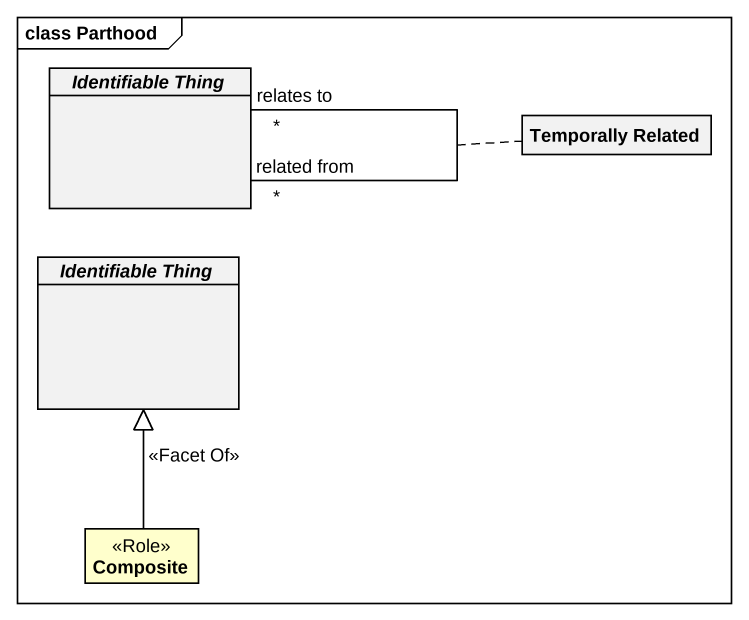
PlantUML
@startuml
mainframe class Parthood
hide circle
hide empty members
abstract class "Identifiable Thing" as Identifiable_Thing
class "Temporally Related" as Temporally_Related
abstract class "Identifiable Thing" as Identifiable_Thing_2
class Composite <<Role>> #FFFFCC
Identifiable_Thing "related from\n*" -- "relates to\n*" Identifiable_Thing
(Identifiable_Thing, Identifiable_Thing) .. Temporally_Related
Composite -up-|> Identifiable_Thing_2 : <<Facet Of>>
@enduml
